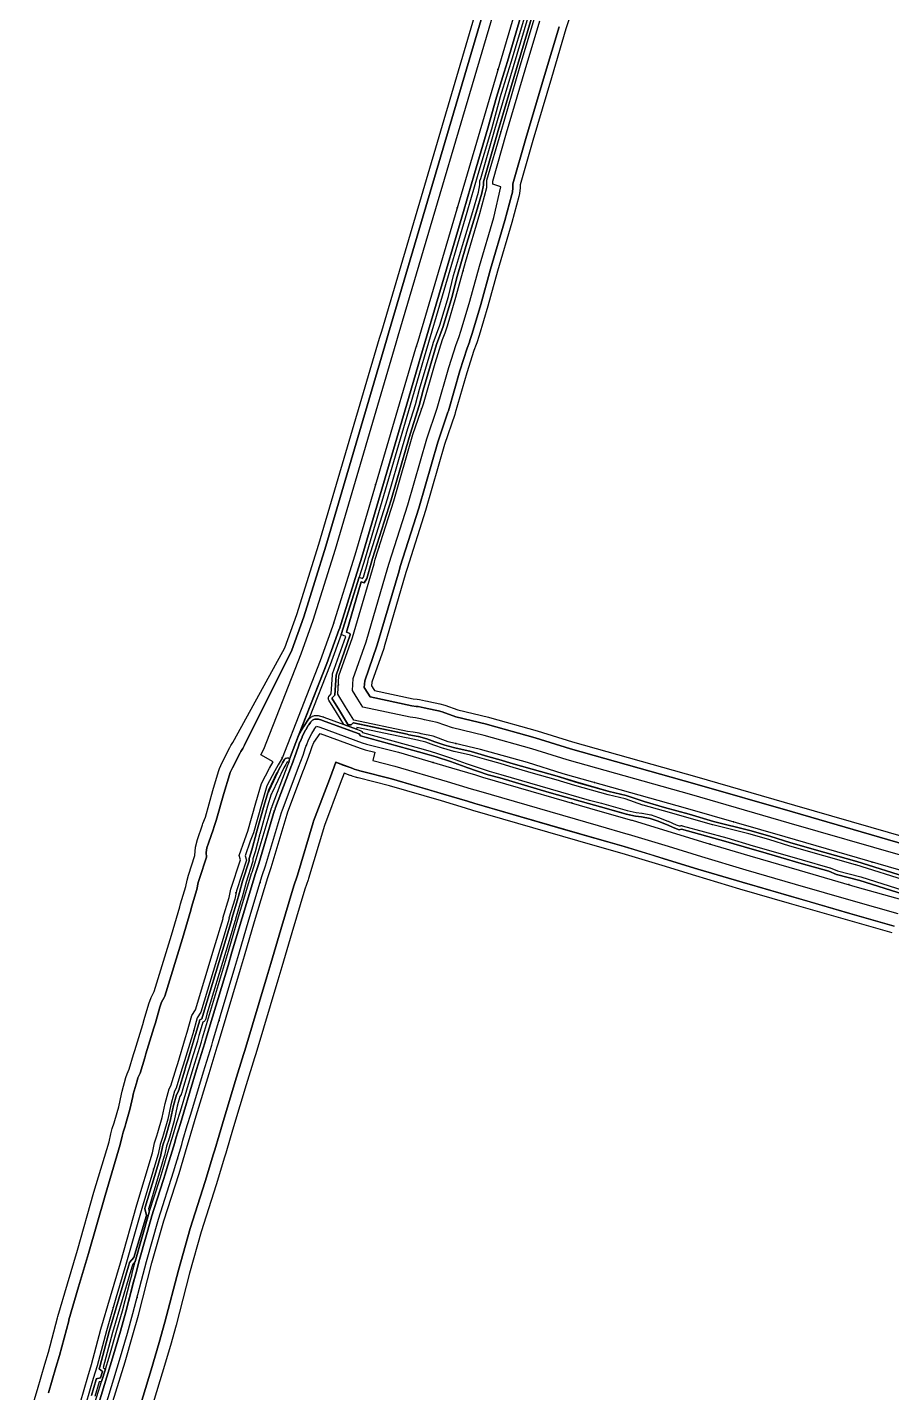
# Model space of a CAD drawing. Header units: inches. Extents: x 87989 to 118156, y 435697 to 451526.
# Drawn here: x 96229 to 96828, y 447689 to 448636 of the extents above; entities that cross this region are included whole.
import ezdxf

# ---------------------------------------------------------------- set-up
doc = ezdxf.new("R2010")
doc.units = ezdxf.units.IN
doc.header["$MEASUREMENT"] = 0
for name, color, linetype, true_color in [('As_waterkering_BWK', 7, 'Continuous', 0x7b8981), ('Beschermingszone_BWK', 7, 'Continuous', 0xcf890d), ('Grens_bebouwingsvrije_zone_BWK', 7, 'Continuous', 0x6789ae), ('Kernzone_BWK', 7, 'Continuous', 0xcb89af), ('Kunstwerken_BWK', 7, 'Continuous', 0xc78952), ('Referentiepunten_BWK', 7, 'Continuous', 0x178980)]:
    doc.layers.add(name, color=color, linetype=linetype, true_color=true_color)

msp = doc.modelspace()

# ---------------------------------------------------------------- linework, layer by layer
at = {"layer": 'As_waterkering_BWK'}
for points in [[(96570.1642, 448657.6964), (96499.4489, 448417.7537), (96498.0159, 448412.8914), (96455.8526, 448269.8274), (96440.4041, 448220.2815), (96431.8051, 448196.4689), (96405.4922, 448129.2182), (96402.8118, 448124.5638)], [(96449.5268, 448164.7158), (96444.1618, 448173.5059), (96444.9033, 448186.2343), (96454.1942, 448212.8133), (96469.17, 448263.8118), (96469.9959, 448266.9757), (96482.9192, 448307.5074), (96496.1428, 448353.4513), (96503.3885, 448374.7122), (96511.4746, 448402.7107), (96516.6502, 448419.138), (96518.4607, 448423.8864), (96519.9882, 448428.7345), (96525.9613, 448448.5248), (96532.5178, 448472.8611), (96542.4664, 448506.4887), (96547.3651, 448524.4444), (96547.3997, 448529.6023), (96557.1569, 448563.4487), (96570.0678, 448607.1587), (96580.1591, 448641.2196)], [(97191.2015, 447947.5125), (97187.9649, 447948.6383), (97141.1335, 447961.7352), (97110.971, 447970.3342), (97066.5209, 447983.0342), (97034.6385, 447992.6915), (97024.5843, 447996.1311), (97013.7364, 447999.1738), (96963.4655, 448013.5936), (96847.3131, 448046.9312), (96832.6287, 448051.826), (96754.0473, 448074.5802), (96686.5785, 448094.0271), (96600.1918, 448118.3689), (96575.5855, 448126.0418), (96543.0417, 448135.1699), (96520.589, 448140.515), (96510.2333, 448144.2981), (96501.9101, 448145.9579), (96500.3752, 448146.3645), (96496.3102, 448147.1544), (96492.4774, 448147.6158), (96455.1112, 448155.5662), (96449.5268, 448164.7158)], [(96283.2889, 447680.8289), (96292.8447, 447711.9816), (96298.3314, 447730.6488), (96302.1084, 447744.2602), (96311.4913, 447780.4611), (96319.8595, 447809.7875), (96330.2968, 447842.5219), (96335.9512, 447861.5007), (96336.7963, 447864.3312), (96339.8454, 447874.5785), (96342.1974, 447882.463), (96351.0394, 447911.8918), (96356.744, 447930.3658), (96357.5554, 447933.1012), (96372.8375, 447984.1319), (96375.5488, 447993.2882), (96382.5634, 448017.0013), (96391.7851, 448047.715), (96394.0765, 448054.6154), (96405.137, 448091.5886), (96405.6925, 448093.254), (96416.6879, 448122.2992), (96416.8704, 448122.7761), (96419.999, 448131.214), (96421.7904, 448136.5304), (96422.5563, 448138.5883), (96423.8955, 448141.7647), (96426.1868, 448146.2769), (96427.9396, 448149.2835), (96427.9863, 448149.3457), (96429.1352, 448150.8743)], [(96429.1352, 448150.8743), (96429.4221, 448151.2561), (96431.7127, 448150.6174), (96460.9694, 448139.7435), (96464.0436, 448138.8208), (96486.2138, 448133.2227), (96522.7994, 448122.4702), (96539.3676, 448117.4853), (96544.3611, 448115.9882), (96627.3297, 448092.0003), (96647.6233, 448086.2036), (96648.0198, 448086.0947), (96675.8016, 448077.6085), (96698.9819, 448070.5102), (96729.4908, 448061.4052), (96763.6726, 448051.4483), (96803.9272, 448039.8469), (96834.6766, 448031.1033)], [(96402.8118, 448124.5638), (96400.3701, 448120.3239), (96394.9421, 448109.9771), (96391.1688, 448097.0764), (96385.6172, 448077.4055), (96383.4077, 448071.5079), (96379.9653, 448061.4801), (96380.7795, 448058.5176), (96373.8902, 448037.3024), (96372.6719, 448031.5287), (96368.6786, 448018.1643), (96368.7373, 448017.9333), (96362.3252, 447996.5047), (96349.1628, 447953.0738), (96346.7722, 447949.1835), (96343.6127, 447938.137), (96342.4852, 447934.4267), (96337.0161, 447916.3846), (96336.1496, 447913.5771), (96332.2202, 447900.551), (96331.02, 447898.414), (96328.4049, 447889.0025), (96326.3055, 447879.0829), (96323.2821, 447868.6144), (96322.6643, 447866.3305), (96321.0446, 447861.4714), (96319.5893, 447854.6809), (96308.7612, 447818.6066), (96297.3422, 447778.3395), (96290.4087, 447755.071), (96283.7844, 447732.3944), (96277.2916, 447707.9747), (96274.7172, 447699.2786), (96269.6208, 447681.7762)]]:
    msp.add_lwpolyline(points, dxfattribs=at)
at = {"layer": 'Beschermingszone_BWK'}
for points in [[(96229.0052, 447667.9861), (96236.0446, 447691.6571), (96241.1349, 447709.1387), (96243.5924, 447717.4409), (96249.9596, 447741.3879), (96250.1885, 447742.2086), (96256.8395, 447764.9755), (96263.7333, 447788.1117), (96275.1638, 447828.4121), (96285.6617, 447863.3933), (96286.8218, 447868.806), (96287.8407, 447872.5394), (96289.1417, 447876.4424), (96289.5763, 447878.0396), (96292.3271, 447887.5732), (96294.1633, 447896.2492), (96294.6825, 447898.3726), (96297.2976, 447907.7842), (96298.1307, 447910.3847), (96299.5831, 447913.5482), (96302.6736, 447923.7922), (96303.547, 447926.6223), (96308.9937, 447944.5913), (96310.0411, 447948.0382), (96313.1217, 447958.8084), (96314.7452, 447963.2998), (96316.965, 447967.5283), (96328.8119, 448006.5971), (96334.6595, 448026.1392), (96335.1437, 448028.1846), (96338.7239, 448040.1666), (96339.6443, 448044.5286), (96340.6014, 448048.1123), (96344.9738, 448061.5769), (96345.497, 448067.5578), (96346.8615, 448072.844), (96350.3039, 448082.8719), (96350.6323, 448083.7869), (96352.3296, 448088.3172), (96357.5304, 448106.7424), (96361.3496, 448119.8027), (96362.0529, 448121.9478), (96363.9482, 448126.2367), (96369.3761, 448136.5835), (96370.04, 448137.7905), (96371.2608, 448139.9104), (96372.4817, 448142.0304), (96407.4673, 448205.6227), (96415.7541, 448228.5706), (96430.9706, 448277.3726), (96473.0764, 448420.2414), (96474.5094, 448425.1038), (96545.2598, 448665.1633)], [(96550.0491, 448663.7273), (96479.3054, 448423.6903), (96477.8724, 448418.8279), (96435.7556, 448275.9216), (96420.4945, 448226.9765), (96412.1477, 448203.8623), (96379.4143, 448138.038), (96378.1934, 448135.9181), (96376.9726, 448133.7981), (96376.4605, 448132.867), (96371.0325, 448122.5202), (96369.5704, 448119.2116), (96369.0279, 448117.5568), (96365.2192, 448104.533), (96359.9382, 448085.8231), (96358.1238, 448080.9803), (96357.8705, 448080.2744), (96354.4281, 448070.2466), (96353.4226, 448067.1037), (96352.9581, 448063.8368), (96353.0477, 448060.5382), (96348.2103, 448045.6414), (96347.472, 448042.8769), (96346.4835, 448038.1922), (96342.8088, 448025.8942), (96342.3246, 448023.8488), (96336.4721, 448004.2903), (96324.3343, 447964.2403), (96323.7684, 447963.3194), (96322.0619, 447960.0647), (96320.8132, 447956.6084), (96317.7146, 447945.775), (96316.6489, 447942.268), (96311.1971, 447924.2822), (96310.3253, 447921.4573), (96307.139, 447910.8955), (96305.6483, 447907.6486), (96305.0055, 447905.6424), (96302.3904, 447896.2309), (96301.9899, 447894.5928), (96300.0936, 447885.6326), (96297.2805, 447875.8852), (96296.804, 447874.1311), (96295.4302, 447870.0095), (96294.6441, 447867.1295), (96293.4166, 447861.4019), (96282.8432, 447826.1709), (96271.4153, 447785.8781), (96264.5125, 447762.7116), (96257.8676, 447739.9653), (96257.691, 447739.3323), (96251.2951, 447715.2772), (96248.8108, 447706.8849), (96243.7192, 447689.3986)], [(96612.1071, 448665.0918), (96602.1255, 448634.3952), (96592.123, 448600.6342), (96579.2359, 448557.0055), (96570.3779, 448526.2777), (96570.3646, 448524.2901), (96570.0157, 448520.4505), (96569.5542, 448518.3908), (96564.5885, 448500.1994), (96554.6527, 448466.6061), (96548.0749, 448442.2103), (96541.9662, 448421.9559), (96540.3977, 448416.9749), (96539.9515, 448415.692), (96538.383, 448411.5784), (96533.4947, 448396.0631), (96525.4854, 448368.3305), (96525.159, 448367.2929), (96518.0922, 448346.5568), (96504.9271, 448300.8332), (96492.0953, 448260.5732), (96491.3313, 448257.6671), (96476.2624, 448206.3329), (96475.906, 448205.2238), (96467.6772, 448181.6833), (96467.5412, 448179.3488), (96469.1589, 448176.6983), (96469.5841, 448176.0017), (96496.2529, 448170.3274), (96499.0593, 448169.9895), (96500.6973, 448169.7321), (96504.7623, 448168.9422), (96506.2642, 448168.5978), (96507.1087, 448168.3741), (96514.7315, 448166.8539), (96518.1254, 448165.9017), (96527.2208, 448162.579), (96548.3682, 448157.5447), (96549.2532, 448157.3153), (96582.1147, 448148.0931), (96606.7355, 448140.4206), (96692.8825, 448116.1462), (96760.4309, 448096.6766), (96839.0259, 448073.9185)], [(96839.6973, 448043.6719), (96802.8652, 448055.1562), (96802.793, 448055.1777), (96780.6875, 448061.3438), (96757.1816, 448068.1758), (96742.6719, 448072.7461), (96742.5957, 448072.7676), (96728.8359, 448076.6309), (96728.7676, 448076.6504), (96703.8105, 448082.8984), (96703.7207, 448082.9219), (96686.8223, 448087.8242), (96669.8047, 448092.5449), (96655.5313, 448096.6055), (96655.3965, 448096.6484), (96643.1523, 448100.8945), (96631.4082, 448103.6523), (96631.2988, 448103.6797), (96608.2227, 448110.2148), (96595.2676, 448114.1641), (96578.0039, 448119.0566), (96563.1992, 448123.3789), (96556.4785, 448125.418), (96547.3887, 448127.9238), (96535.9453, 448131.2266), (96524.6719, 448133.7402), (96524.5195, 448133.7793), (96517.4688, 448135.8262), (96517.3848, 448135.8516), (96510.6094, 448138.0781), (96510.5117, 448138.1133), (96505.1055, 448140.1445), (96499.334, 448141.6758), (96492.7871, 448142.9492), (96491.541, 448143.2148), (96457.3477, 448150.4902), (96457.3262, 448150.1582), (96457.2578, 448149.832), (96457.1445, 448149.5176), (96456.9902, 448149.2246), (96448.2031, 448152.4902), (96443.125, 448160.8086), (96437.8906, 448169.3848), (96437.7051, 448169.752), (96437.584, 448170.1465), (96437.5273, 448170.5547), (96437.541, 448170.9668), (96437.6211, 448171.3711), (96437.7656, 448171.7578), (96437.9727, 448172.1133), (96438.2344, 448172.4316), (96439.5527, 448173.7852), (96440.3594, 448186.8145), (96440.3926, 448187.0938), (96440.4961, 448187.4863), (96449.6055, 448213.4961), (96446.3809, 448214.752), (96458.9648, 448254.6133), (96461.2715, 448253.7148), (96461.7773, 448254.6055), (96464.8359, 448265.0215), (96465.6426, 448268.1113), (96465.6602, 448268.1758), (96465.6895, 448268.2793), (96465.709, 448268.3418), (96478.6113, 448308.8066), (96489.0059, 448344.9219), (96491.7031, 448354.377), (96491.7227, 448354.4434), (96497.9395, 448374.1406), (96500.7031, 448384.8223), (96500.7266, 448384.9063), (96510.1035, 448416.5), (96510.1543, 448416.6484), (96514.707, 448429.0781), (96520.7793, 448449.0742), (96524.2813, 448463.4551), (96524.3125, 448463.5684), (96530.4277, 448484.3867), (96537.5293, 448507.9141), (96541.4492, 448521.207), (96542.5371, 448526.4434), (96542.4766, 448528.3359), (96542.4961, 448528.7246), (96542.5742, 448529.1074), (96543.0762, 448530.8496), (96552.8379, 448564.709), (96565.752, 448608.4355), (96575.8516, 448642.5234)], [(96578.25, 448641.8125), (96568.1504, 448607.7266), (96555.2363, 448564.0098), (96545.4785, 448530.1563), (96544.9766, 448528.4141), (96545.0469, 448526.2266), (96543.877, 448520.5996), (96539.9258, 448507.1992), (96532.8242, 448483.6738), (96526.7109, 448462.8633), (96523.1914, 448448.4141), (96517.0781, 448428.2852), (96512.502, 448415.7891), (96503.123, 448384.1953), (96500.3438, 448373.4512), (96494.1074, 448353.6914), (96491.4082, 448344.2324), (96481.0059, 448308.0879), (96468.0898, 448267.584), (96468.0605, 448267.4805), (96467.2422, 448264.3457), (96464.0938, 448253.623), (96462.4297, 448250.6934), (96460.3145, 448251.3984), (96450.0176, 448216.334), (96452.4883, 448215.6211), (96452.6699, 448214.7168), (96452.6016, 448214.4902), (96442.8555, 448186.6602), (96441.9902, 448172.7051), (96440.0254, 448170.6875), (96445.2598, 448162.1113), (96450.8438, 448152.9609), (96451.3223, 448152.3047), (96453.3535, 448152.2656), (96454.6953, 448153.6094), (96492.0605, 448145.6602), (96493.2852, 448145.3984), (96499.8633, 448144.1211), (96500, 448144.0859), (96505.8672, 448142.5293), (96511.3906, 448140.4531), (96518.1641, 448138.2266), (96525.2168, 448136.1816), (96536.5645, 448133.6484), (96548.0684, 448130.3301), (96557.1738, 448127.8203), (96563.9121, 448125.7734), (96578.6934, 448121.4609), (96595.9727, 448116.5625), (96608.9277, 448112.6133), (96631.9805, 448106.0859), (96643.8496, 448103.2988), (96656.2168, 448099.0098), (96670.4805, 448094.9512), (96687.5059, 448090.2285), (96704.418, 448085.3223), (96729.4434, 448079.0566), (96743.3477, 448075.1523), (96757.9043, 448070.5684), (96781.373, 448063.748), (96803.5371, 448057.5645), (96840.4121, 448046.0664)], [(96837.6352, 448069.1158), (96759.0432, 448091.873), (96691.512, 448111.3377), (96605.3129, 448135.6268), (96580.6953, 448143.2993), (96547.9029, 448152.5011), (96547.2103, 448152.6806), (96525.7791, 448157.7825), (96516.4097, 448161.2052), (96513.7537, 448161.9505), (96505.9786, 448163.501), (96504.984, 448163.7645), (96503.8086, 448164.034), (96499.7436, 448164.8239), (96498.4617, 448165.0253), (96495.4321, 448165.3901), (96466.4378, 448171.5592), (96464.8911, 448174.0934), (96462.4587, 448178.0786), (96462.7264, 448182.6726), (96471.186, 448206.8737), (96471.465, 448207.7417), (96486.5136, 448259.0029), (96487.2911, 448261.965), (96500.1428, 448302.2841), (96513.3206, 448348.0556), (96520.4263, 448368.9058), (96520.6817, 448369.7179), (96528.7077, 448397.5082), (96533.6585, 448413.2218), (96535.2796, 448417.4733), (96535.6288, 448418.4774), (96537.1883, 448423.4295), (96543.2676, 448443.583), (96549.8408, 448467.9659), (96559.7793, 448501.5666), (96564.7304, 448519.7068), (96565.0917, 448521.3188), (96565.3647, 448524.3237), (96565.3827, 448527.0004), (96574.4361, 448558.4062), (96587.3284, 448602.0526), (96597.3502, 448635.8788)], [(96305.2739, 447674.0718), (96314.8724, 447705.3663), (96320.4459, 447724.331), (96324.3218, 447738.3), (96333.6853, 447774.4194), (96341.8798, 447803.1369), (96352.2746, 447835.7448), (96357.9917, 447854.9269), (96358.838, 447857.7613), (96361.888, 447868.0115), (96364.2311, 447875.8665), (96373.0411, 447905.1897), (96378.7572, 447923.7025), (96379.5972, 447926.5318), (96394.8809, 447977.5676), (96397.6032, 447986.761), (96404.6053, 448010.4323), (96413.7179, 448040.7823), (96415.9045, 448047.3668), (96416.1117, 448048.0236), (96427.0692, 448084.6525), (96427.3655, 448085.5409), (96438.2892, 448114.3946), (96441.5643, 448123.218), (96441.7948, 448123.8695), (96442.6126, 448126.2964), (96446.6874, 448124.782), (96447.1232, 448124.62), (96451.9327, 448122.8325), (96454.4105, 448121.9116), (96455.5074, 448121.5455), (96456.4055, 448121.2759), (96458.5816, 448120.6228), (96459.392, 448120.399), (96481.208, 448114.8903), (96508.0871, 448106.9906), (96517.3828, 448104.2586), (96533.9023, 448099.2883), (96538.9943, 448097.7622), (96545.5394, 448095.8698), (96603.496, 448079.1131), (96622.0819, 448073.7395), (96640.1107, 448068.5906), (96642.5741, 448067.8871), (96661.7045, 448062.0466), (96670.2448, 448059.4393), (96693.4836, 448052.3233), (96724.1172, 448043.1811), (96734.5363, 448040.146), (96758.3849, 448033.199), (96767.3264, 448030.622), (96798.698, 448021.5807), (96829.4723, 448012.83)], [(96828.1028, 448008.0213), (96797.3219, 448016.7738), (96756.9934, 448028.3965), (96722.7031, 448038.3853), (96692.0367, 448047.5373), (96668.7828, 448054.6578), (96641.1589, 448063.0913), (96620.701, 448068.934), (96537.5823, 448092.9658), (96532.4643, 448094.4996), (96515.9533, 448099.4673), (96479.8895, 448110.0663), (96458.1679, 448115.5512), (96458.061, 448115.5794), (96457.2506, 448115.8032), (96457.1442, 448115.8339), (96454.07, 448116.7566), (96453.9244, 448116.8027), (96452.8275, 448117.1688), (96452.6845, 448117.219), (96448.4546, 448118.791), (96445.7709, 448111.5623), (96434.8008, 448082.5491), (96423.7761, 448045.7308), (96423.4968, 448044.8456), (96421.3467, 448038.3709), (96412.272, 448008.1474), (96405.2743, 447984.4907), (96402.5481, 447975.2844), (96387.2639, 447924.2467), (96386.414, 447921.3848), (96380.6939, 447902.8585), (96371.8951, 447873.5721), (96369.555, 447865.7273), (96366.5047, 447855.4761), (96365.658, 447852.6404), (96359.919, 447833.3876), (96349.5391, 447800.8237), (96341.405, 447772.3179), (96332.0482, 447736.2268), (96328.138, 447722.1335), (96322.5342, 447703.0653), (96312.9209, 447671.7214)]]:
    msp.add_lwpolyline(points, dxfattribs=at)
for points in [[(96573.3359, 448642.5488, 0), (96563.9883, 448611.0586, 0), (96561.7266, 448603.8047, 0), (96556.4395, 448586.5586, 0), (96556.4199, 448586.4902, 0), (96550.4863, 448564.9355, 0), (96541.1914, 448533.5859, 0), (96533.5664, 448507.1875, 0), (96531.2363, 448499.293, 0), (96503.9609, 448406.9023, 0), (96502.4004, 448401.5391, 0), (96495.4727, 448377.7344, 0), (96463.0293, 448267.6504, 0), (96458.9648, 448254.6133, 0), (96446.3809, 448214.752, 0), (96438.8535, 448193.9063, 0), (96438.7949, 448193.752, 0), (96424.3105, 448156.7324, 0), (96420.3585, 448150.9265, 0), (96416.9525, 448144.7843, 0), (96436.4609, 448194.6465, 0), (96436.5078, 448194.7715, 0), (96445.1074, 448218.584, 0), (96445.1777, 448218.793, 0), (96460.6367, 448268.377, 0), (96493.0742, 448378.4375, 0), (96500, 448402.2363, 0), (96501.5625, 448407.6055, 0), (96528.8398, 448500, 0), (96531.168, 448507.8887, 0), (96538.793, 448534.2891, 0), (96548.082, 448565.623, 0), (96554.0293, 448587.2227, 0), (96559.3379, 448604.543, 0), (96561.5977, 448611.7871, 0), (96570.9414, 448643.2656, 0)], [(96276.1191, 447683.0332, 0), (96280.4902, 447697.2813, 0), (96283.0605, 447705.6621, 0), (96285.6621, 447714.1387, 0), (96291.1191, 447732.709, 0), (96294.8652, 447746.2031, 0), (96300.2012, 447766.793, 0), (96300.2207, 447766.8672, 0), (96301.3477, 447770.7266, 0), (96301.6523, 447772.3691, 0), (96301.6895, 447772.5391, 0), (96303.7246, 447780.3887, 0), (96313.5176, 447814.5879, 0), (96320.7148, 447837.1563, 0), (96321.4414, 447839.3672, 0), (96321.4668, 447839.4453, 0), (96321.7109, 447840.2793, 0), (96323.1191, 447844.6973, 0), (96323.1406, 447844.7656, 0), (96328.7637, 447863.6445, 0), (96329.6094, 447866.4727, 0), (96332.6582, 447876.7207, 0), (96335.0117, 447884.6133, 0), (96343.8652, 447914.0781, 0), (96349.5664, 447932.5391, 0), (96350.3672, 447935.2441, 0), (96365.6504, 447986.2715, 0), (96368.3574, 447995.416, 0), (96375.375, 448019.1426, 0), (96384.6074, 448049.8887, 0), (96384.6621, 448050.0605, 0), (96386.9121, 448056.8359, 0), (96386.9355, 448056.9082, 0), (96397.957, 448093.7559, 0), (96398.0156, 448093.9434, 0), (96398.5859, 448095.6504, 0), (96398.6699, 448095.8867, 0), (96409.6777, 448124.9668, 0), (96409.8516, 448125.4199, 0), (96410.0879, 448126.0547, 0), (96410.5801, 448128.5, 0), (96415.0703, 448139.9746, 0), (96416.9525, 448144.7843, 0), (96420.3585, 448150.9265, 0), (96424.3105, 448156.7324, 0), (96424.4434, 448156.8574, 0), (96425.1133, 448157.3887, 0), (96425.4707, 448157.623, 0), (96426.2207, 448158.0313, 0), (96426.6133, 448158.2031, 0), (96427.4219, 448158.4785, 0), (96427.8379, 448158.5801, 0), (96428.6816, 448158.7129, 0), (96429.1074, 448158.7441, 0), (96429.9629, 448158.7305, 0), (96430.3887, 448158.6875, 0), (96431.2285, 448158.5293, 0), (96431.4355, 448158.4805, 0), (96433.7266, 448157.8418, 0), (96433.8281, 448157.8105, 0), (96434.2266, 448157.6816, 0), (96434.3262, 448157.6484, 0), (96448.2031, 448152.4902, 0), (96456.9902, 448149.2246, 0), (96459.6641, 448148.2305, 0), (96460.0469, 448148.0488, 0), (96460.3926, 448147.8066, 0), (96460.6953, 448147.5098, 0), (96461.2285, 448146.8828, 0), (96500.668, 448135.9414, 0), (96508.1523, 448133.8652, 0), (96513.0391, 448132.4336, 0), (96513.1348, 448132.4023, 0), (96522.8984, 448129.1035, 0), (96533.1074, 448125.4727, 0), (96534.3906, 448124.9844, 0), (96534.4727, 448124.9551, 0), (96548.8711, 448120.0488, 0), (96556.9219, 448117.8477, 0), (96591.25, 448107.8398, 0), (96618.2988, 448100.0488, 0), (96618.3633, 448100.0312, 0), (96626.7617, 448097.8535, 0), (96644.5684, 448092.7793, 0), (96650.7246, 448091.4609, 0), (96654.7012, 448090.959, 0), (96654.8223, 448090.9395, 0), (96660.8438, 448089.875, 0), (96661.2129, 448089.7793, 0), (96666.1699, 448088.0957, 0), (96666.2656, 448088.0605, 0), (96672.7227, 448085.5645, 0), (96672.8555, 448085.5098, 0), (96678.582, 448082.9121, 0), (96680.6641, 448082.1445, 0), (96681.5293, 448082.3359, 0), (96681.9297, 448082.3926, 0), (96682.334, 448082.3828, 0), (96682.7305, 448082.3086, 0), (96713.5098, 448073.9023, 0), (96731.9102, 448068.4063, 0), (96737.6641, 448066.8359, 0), (96765.7598, 448058.6523, 0), (96784.916, 448053.1309, 0), (96785.1602, 448053.0469, 0), (96790.2969, 448050.9707, 0), (96806.3125, 448046.875, 0), (96836.2148, 448037.3281, 0)], [(96835.6563, 448034.8926, 0), (96805.6934, 448044.4512, 0), (96789.5156, 448048.5898, 0), (96784.2227, 448050.7285, 0), (96765.0645, 448056.25, 0), (96736.9844, 448064.4297, 0), (96731.2246, 448066.002, 0), (96712.8223, 448071.498, 0), (96682.0723, 448079.8965, 0), (96680.4883, 448079.5449, 0), (96677.6328, 448080.5977, 0), (96671.8223, 448083.2324, 0), (96665.3652, 448085.7285, 0), (96660.4082, 448087.4121, 0), (96654.3867, 448088.4785, 0), (96650.3047, 448088.9941, 0), (96643.9648, 448090.3535, 0), (96626.1055, 448095.4414, 0), (96617.6719, 448097.6289, 0), (96590.5547, 448105.4395, 0), (96556.2422, 448115.4414, 0), (96548.1387, 448117.6582, 0), (96533.584, 448122.6172, 0), (96532.2461, 448123.127, 0), (96522.0781, 448126.7402, 0), (96512.3359, 448130.0332, 0), (96507.4668, 448131.4629, 0), (96500, 448133.5332, 0), (96459.8223, 448144.6797, 0), (96458.793, 448145.8867, 0), (96433.4551, 448155.3047, 0), (96433.0547, 448155.4336, 0), (96430.7656, 448156.0723, 0), (96429.9258, 448156.2305, 0), (96429.0703, 448156.2441, 0), (96428.2266, 448156.1113, 0), (96427.416, 448155.8359, 0), (96426.666, 448155.4277, 0), (96425.9961, 448154.8965, 0), (96425.4258, 448154.2598, 0), (96425.1387, 448153.8789, 0), (96423.9746, 448152.3281, 0), (96423.6191, 448151.8008, 0), (96421.8672, 448148.7949, 0), (96421.7285, 448148.541, 0), (96419.4375, 448144.0293, 0), (96419.2891, 448143.707, 0), (96417.9492, 448140.5312, 0), (96417.8711, 448140.332, 0), (96417.4004, 448139.0703, 0), (96417.1035, 448138.2734, 0), (96417.0527, 448138.127, 0), (96415.2852, 448132.8809, 0), (96412.1914, 448124.5391, 0), (96412.0156, 448124.0781, 0), (96401.0156, 448095.0234, 0), (96400.9492, 448094.8359, 0), (96400.3945, 448093.1699, 0), (96400.3477, 448093.0215, 0), (96389.3086, 448056.1191, 0), (96387.0391, 448049.291, 0), (96386.9961, 448049.1523, 0), (96377.7715, 448018.4297, 0), (96370.7539, 447994.707, 0), (96368.0449, 447985.5586, 0), (96352.7637, 447934.5293, 0), (96351.959, 447931.8145, 0), (96346.2559, 447913.3496, 0), (96337.4082, 447883.8965, 0), (96335.0527, 447876.0059, 0), (96332.0039, 447865.7598, 0), (96331.1602, 447862.9297, 0), (96325.5332, 447844.041, 0), (96325.5039, 447843.9492, 0), (96324.1016, 447839.5488, 0), (96323.8418, 447838.6641, 0), (96323.0938, 447836.3867, 0), (96315.0957, 447811.3066, 0), (96315.0508, 447811.1602, 0), (96306.6836, 447781.834, 0), (96306.6504, 447781.7148, 0), (96304.1113, 447771.9121, 0), (96303.7832, 447770.1465, 0), (96302.6211, 447766.166, 0), (96297.291, 447745.5977, 0), (96297.2676, 447745.5156, 0), (96293.5234, 447732.0215, 0), (96288.0566, 447713.4199, 0), (96278.5098, 447682.2969, 0)], [(96273.3711, 447687.5039, 0), (96276.6367, 447698.7148, 0), (96276.752, 447699.1055, 0), (96279.7285, 447699.6563, 0), (96281.0879, 447704.1406, 0), (96278.7891, 447705.9902, 0), (96279.2168, 447707.4336, 0), (96285.7109, 447731.8574, 0), (96292.3262, 447754.5059, 0), (96297.6738, 447772.4492, 0), (96299.2617, 447777.7813, 0), (96299.8223, 447779.7559, 0), (96302.8574, 447783.1777, 0), (96311.457, 447812.2168, 0), (96310.4316, 447817.1641, 0), (96310.6816, 447818.0469, 0), (96318.6387, 447844.5586, 0), (96321.5039, 447854.1055, 0), (96321.5273, 447854.1836, 0), (96321.5449, 447854.2617, 0), (96322.9766, 447860.9434, 0), (96324.5625, 447865.6973, 0), (96324.7695, 447866.3223, 0), (96328.2266, 447878.5273, 0), (96328.2617, 447878.668, 0), (96330.3477, 447888.5273, 0), (96332.3711, 447895.8086, 0), (96333.3496, 447897.4121, 0), (96334.0898, 447899.8457, 0), (96334.1348, 447899.9727, 0), (96338.0703, 447913.0215, 0), (96338.9277, 447915.7988, 0), (96340.3691, 447920.5488, 0), (96344.3984, 447933.8457, 0), (96344.4531, 447934.0234, 0), (96345.5313, 447937.5723, 0), (96347.7578, 447945.3555, 0), (96348.4609, 447947.8145, 0), (96349.9297, 447948.5938, 0), (96351.0527, 447952.4297, 0), (96351.0762, 447952.4941, 0), (96364.2402, 447995.9277, 0), (96370.6543, 448017.3594, 0), (96370.7129, 448017.582, 0), (96370.7383, 448017.8086, 0), (96370.7285, 448018.0371, 0), (96370.7539, 448018.1211, 0), (96374.5879, 448030.957, 0), (96374.6289, 448031.1152, 0), (96375.3535, 448033.5527, 0), (96376.084, 448036.002, 0), (96378.1055, 448043.8066, 0), (96382.6816, 448057.9004, 0), (96382.752, 448058.1816, 0), (96382.7793, 448058.4727, 0), (96382.7637, 448058.7617, 0), (96382.707, 448059.0469, 0), (96382.5762, 448059.5254, 0), (96384.6094, 448065.6855, 0), (96387.4551, 448076.6094, 0), (96387.4902, 448076.7031, 0), (96387.543, 448076.8613, 0), (96393.0918, 448096.5234, 0), (96395.5957, 448105.0898, 0), (96395.8242, 448105.5137, 0), (96396.377, 448106.3359, 0), (96404.248, 448123.0508, 0), (96404.5449, 448123.5664, 0), (96405.8848, 448125.8926, 0), (96407.2246, 448128.2207, 0), (96407.3555, 448128.4902, 0), (96407.5527, 448128.9961, 0), (96409.748, 448129.2539, 0), (96410.5801, 448128.5, 0), (96410.0879, 448126.0547, 0), (96409.7402, 448126.1465, 0), (96409.4121, 448126.291, 0), (96409.1133, 448126.4883, 0), (96408.0508, 448124.6445, 0), (96406.7109, 448122.3184, 0), (96406.4668, 448121.8926, 0), (96398.6387, 448105.2715, 0), (96398.4531, 448104.9414, 0), (96397.9688, 448104.2207, 0), (96397.9219, 448104.1348, 0), (96395.4941, 448095.834, 0), (96390.0098, 448076.4258, 0), (96389.9453, 448076.1836, 0), (96389.916, 448076.084, 0), (96389.8359, 448075.8652, 0), (96387.0273, 448065.0566, 0), (96386.9824, 448064.9023, 0), (96385.1797, 448059.4355, 0), (96385.2168, 448059.248, 0), (96385.2617, 448058.8867, 0), (96385.2754, 448058.5957, 0), (96385.2676, 448058.2324, 0), (96385.2402, 448057.9434, 0), (96385.1797, 448057.5859, 0), (96385.1094, 448057.3027, 0), (96385.0586, 448057.127, 0), (96380.5059, 448043.1074, 0), (96378.5039, 448035.375, 0), (96378.4805, 448035.2891, 0), (96377.75, 448032.8379, 0), (96377.0391, 448030.4531, 0), (96377.0117, 448030.3457, 0), (96376.9844, 448030.2402, 0), (96373.2285, 448017.6719, 0), (96373.2227, 448017.5352, 0), (96373.1992, 448017.3066, 0), (96373.127, 448016.9258, 0), (96373.0566, 448016.6738, 0), (96366.6348, 447995.207, 0), (96353.4688, 447951.7695, 0), (96353.4316, 447951.6582, 0), (96352.3281, 447947.8906, 0), (96352.1855, 447947.5176, 0), (96351.9863, 447947.1719, 0), (96351.7344, 447946.8633, 0), (96351.4355, 447946.5977, 0), (96351.0996, 447946.3848, 0), (96350.5723, 447946.1035, 0), (96350.1602, 447944.668, 0), (96347.9277, 447936.8633, 0), (96346.8457, 447933.2969, 0), (96346.791, 447933.1191, 0), (96342.7598, 447919.8242, 0), (96341.3184, 447915.0684, 0), (96340.4609, 447912.2891, 0), (96336.5293, 447899.252, 0), (96336.4922, 447899.1387, 0), (96336.4648, 447899.0645, 0), (96335.7422, 447896.6855, 0), (96335.6309, 447896.3887, 0), (96335.4844, 447896.1094, 0), (96334.6875, 447894.8047, 0), (96332.7773, 447887.9336, 0), (96330.707, 447878.1504, 0), (96330.6875, 447878.0625, 0), (96330.6523, 447877.9219, 0), (96330.6328, 447877.8477, 0), (96327.1758, 447865.6426, 0), (96327.1426, 447865.5332, 0), (96326.9336, 447864.9082, 0), (96325.3926, 447860.2852, 0), (96323.9902, 447853.7383, 0), (96323.9727, 447853.6582, 0), (96323.9219, 447853.4648, 0), (96323.8984, 447853.3867, 0), (96321.0332, 447843.8398, 0), (96313.082, 447817.3457, 0), (96313.0039, 447817.0723, 0), (96313.5176, 447814.5879, 0), (96303.7246, 447780.3887, 0), (96302.0723, 447778.5254, 0), (96301.6641, 447777.084, 0), (96300.0703, 447771.7363, 0), (96294.7246, 447753.7969, 0), (96288.1191, 447731.1855, 0), (96281.6602, 447706.8887, 0), (96282.6738, 447706.0703, 0), (96283.002, 447705.7461, 0), (96283.0605, 447705.6621, 0), (96280.4902, 447697.2813, 0), (96280.1836, 447697.1973, 0), (96278.7188, 447696.9277, 0), (96275.7715, 447686.8047, 0)]]:
    msp.add_polyline3d(points, dxfattribs=at)
at = {"layer": 'Grens_bebouwingsvrije_zone_BWK'}
for points in [[(96265.7835, 447682.9054), (96270.8792, 447700.4054), (96273.4402, 447709.0566), (96279.9312, 447733.4693), (96286.5722, 447756.2029), (96293.5012, 447779.4563), (96304.9212, 447819.7273), (96315.7118, 447855.6766), (96317.1798, 447862.5262), (96318.8332, 447867.4862), (96319.4297, 447869.6916), (96322.4223, 447880.0533), (96324.5174, 447889.9529), (96327.2955, 447899.951), (96328.5175, 447902.1267), (96332.3237, 447914.7446), (96333.191, 447917.5546), (96338.6576, 447935.5883), (96339.7759, 447939.2686), (96343.0772, 447950.8106), (96345.4845, 447954.7281), (96358.4951, 447997.6581), (96364.588, 448018.0198), (96364.5295, 448018.25), (96368.7922, 448032.5158), (96370.0202, 448038.3359), (96376.6049, 448058.6132), (96375.7811, 448061.6108), (96379.6425, 448072.8592), (96381.8129, 448078.6526), (96387.3243, 448098.1811), (96391.2149, 448111.4825), (96396.8645, 448122.2518), (96399.3455, 448126.56), (96390.6797, 448131.5504), (96392.8367, 448135.296), (96418.7001, 448201.3979), (96427.131, 448224.7448), (96442.4546, 448273.8902), (96484.5869, 448416.8491), (96486.0199, 448421.7114), (96556.7539, 448661.7171)], [(96835.6017, 448061.3759), (96756.8228, 448084.1873), (96689.3194, 448103.6442), (96603.0369, 448127.9566), (96578.4249, 448135.6313), (96545.551, 448144.852), (96523.4724, 448150.108), (96512.9428, 448153.9547), (96504.1703, 448155.7041), (96502.6116, 448156.117), (96497.8636, 448157.0396), (96494.1189, 448157.4904), (96461.4038, 448164.4512), (96458.0625, 448169.9256), (96454.3268, 448176.0463), (96454.805, 448184.2556), (96463.7177, 448209.7527), (96478.8076, 448261.1396), (96479.6044, 448264.192), (96492.4898, 448304.605), (96505.686, 448350.4537), (96512.9302, 448371.7103), (96521.0486, 448399.8204), (96526.0992, 448415.8512), (96527.9098, 448420.5996), (96529.5442, 448425.7872), (96535.5781, 448445.7788), (96542.1417, 448470.1415), (96552.0858, 448503.7539), (96556.9869, 448524.9951), (96551.3814, 448526.8651), (96551.3959, 448529.0241), (96560.9968, 448562.3282), (96573.9035, 448606.024), (96583.9793, 448640.0327)], [(96287.1124, 447679.6537), (96296.6758, 447710.8311), (96302.1776, 447729.55), (96305.9719, 447743.2236), (96315.3511, 447779.4104), (96323.6891, 447808.6309), (96334.1194, 447841.3432), (96339.7843, 447860.3574), (96340.6297, 447863.1886), (96343.6789, 447873.4364), (96346.0293, 447881.3158), (96354.8658, 447910.7262), (96360.5725, 447929.2069), (96361.3887, 447931.9587), (96376.6712, 447982.9903), (96379.3844, 447992.1531), (96386.3968, 448015.8589), (96395.5995, 448046.5093), (96397.8916, 448053.4116), (96408.9513, 448090.3823), (96409.4617, 448091.9126), (96420.4264, 448120.8766), (96420.6137, 448121.3663), (96423.7704, 448129.8798), (96425.561, 448135.1939), (96426.2753, 448137.1131), (96427.5262, 448140.0801), (96431.7646, 448146.3308), (96459.6963, 448135.9493), (96462.9785, 448134.9642), (96469.8485, 448133.2295), (96468.3416, 448127.4216), (96483.5788, 448123.5742), (96519.949, 448112.885), (96536.4911, 448107.908), (96541.5364, 448106.3953), (96624.5677, 448082.3893), (96644.9257, 448076.5742), (96645.2342, 448076.4894), (96672.8769, 448068.0458), (96696.088, 448060.938), (96726.6625, 448051.8135), (96760.8896, 448041.8433), (96801.175, 448030.2331), (96831.9375, 448021.4858)]]:
    msp.add_lwpolyline(points, dxfattribs=at)
at = {"layer": 'Kernzone_BWK'}
for points in [[(96243.7188, 447689.3984), (96248.8105, 447706.8867), (96251.2949, 447715.2773), (96257.6914, 447739.332), (96257.8672, 447739.9648), (96264.5117, 447762.7109), (96271.416, 447785.8789), (96282.8438, 447826.1719), (96293.416, 447861.4023), (96294.6445, 447867.1289), (96295.4297, 447870.0078), (96296.8047, 447874.1328), (96297.2813, 447875.8867), (96300.0938, 447885.6328), (96301.9902, 447894.5938), (96302.3906, 447896.2305), (96305.0059, 447905.6406), (96305.6484, 447907.6484), (96307.1387, 447910.8945), (96310.3262, 447921.457), (96311.1973, 447924.2813), (96316.6484, 447942.2695), (96317.7148, 447945.7734), (96320.8125, 447956.6094), (96322.0625, 447960.0664), (96323.7676, 447963.3203), (96324.334, 447964.2422), (96336.4727, 448004.2891), (96342.3242, 448023.8477), (96342.8086, 448025.8945), (96346.4844, 448038.1914), (96347.4727, 448042.875), (96348.2109, 448045.6406), (96353.0469, 448060.5391), (96352.959, 448063.8359), (96353.4219, 448067.1055), (96354.4277, 448070.2461), (96357.8711, 448080.2734), (96358.123, 448080.9805), (96359.9375, 448085.8242), (96365.2188, 448104.5313), (96369.0273, 448117.5586), (96369.5703, 448119.2109), (96371.0332, 448122.5195), (96376.4609, 448132.8672), (96376.9727, 448133.7969), (96378.1934, 448135.918), (96379.4141, 448138.0391), (96412.1484, 448203.8633), (96420.4941, 448226.9766), (96435.7559, 448275.9219), (96477.873, 448418.8281), (96479.3047, 448423.6914), (96550.0488, 448663.7266)], [(96570.9414, 448643.2656), (96561.5977, 448611.7852), (96559.3379, 448604.543), (96554.0293, 448587.2227), (96548.082, 448565.6211), (96538.793, 448534.2891), (96531.168, 448507.8867), (96528.8398, 448500), (96501.5625, 448407.6055), (96500, 448402.2383), (96493.0742, 448378.4375), (96460.6367, 448268.375), (96445.1777, 448218.793), (96445.1074, 448218.582), (96436.5078, 448194.7695), (96436.4609, 448194.6484), (96415.0703, 448139.9727), (96410.5801, 448128.5), (96409.748, 448129.2539), (96407.5527, 448128.9961), (96407.3555, 448128.4883), (96407.2246, 448128.2188), (96405.8848, 448125.8945), (96404.5449, 448123.5664), (96404.248, 448123.0508), (96396.377, 448106.3359), (96395.8242, 448105.5156), (96395.5957, 448105.0898), (96393.0918, 448096.5234), (96387.543, 448076.8633), (96387.4902, 448076.7031), (96387.4551, 448076.6094), (96384.6094, 448065.6875), (96382.5762, 448059.5273), (96382.707, 448059.0469), (96382.7637, 448058.7617), (96382.7793, 448058.4727), (96382.752, 448058.1836), (96382.6816, 448057.8984), (96378.1055, 448043.8086), (96376.084, 448036.0039), (96375.3535, 448033.5508), (96374.6289, 448031.1172), (96374.5879, 448030.957), (96370.7539, 448018.1211), (96370.7285, 448018.0391), (96370.7383, 448017.8086), (96370.7129, 448017.582), (96370.6543, 448017.3594), (96364.2402, 447995.9297), (96351.0762, 447952.4922), (96351.0527, 447952.4297), (96349.9297, 447948.5938), (96348.4609, 447947.8164), (96347.7578, 447945.3555), (96345.5313, 447937.5703), (96344.4531, 447934.0234), (96344.3984, 447933.8477), (96340.3691, 447920.5508), (96338.9277, 447915.8008), (96338.0703, 447913.0195), (96334.1348, 447899.9727), (96334.0898, 447899.8438), (96333.3496, 447897.4141), (96332.3711, 447895.8086), (96330.3477, 447888.5273), (96328.2617, 447878.668), (96328.2266, 447878.5273), (96324.7695, 447866.3242), (96324.5625, 447865.6992), (96322.9766, 447860.9453), (96321.5449, 447854.2617), (96321.5273, 447854.1836), (96321.5039, 447854.1055), (96318.6387, 447844.5586), (96310.6816, 447818.0469), (96310.4316, 447817.1641), (96311.457, 447812.2148), (96302.8574, 447783.1797), (96299.8223, 447779.7578), (96299.2617, 447777.7813), (96297.6738, 447772.4492), (96292.3262, 447754.5039), (96285.7109, 447731.8555), (96279.2168, 447707.4336), (96278.7891, 447705.9922), (96281.0879, 447704.1406), (96279.7285, 447699.6563), (96276.752, 447699.1055), (96276.6367, 447698.7148), (96273.3711, 447687.5039)], [(96840.412, 448046.067), (96803.538, 448057.564), (96781.373, 448063.748), (96757.905, 448070.568), (96743.347, 448075.153), (96729.443, 448079.057), (96704.418, 448085.323), (96687.505, 448090.229), (96670.481, 448094.951), (96656.216, 448099.01), (96643.8488, 448103.299), (96631.9801, 448106.0859), (96608.927, 448112.614), (96595.973, 448116.563), (96578.694, 448121.46), (96563.913, 448125.774), (96557.174, 448127.82), (96548.068, 448130.33), (96536.564, 448133.649), (96525.217, 448136.181), (96518.165, 448138.227), (96511.39, 448140.454), (96505.867, 448142.529), (96500, 448144.085), (96499.863, 448144.121), (96493.286, 448145.399), (96492.0612, 448145.6597), (96454.9951, 448153.5461), (96454.6954, 448153.6098), (96453.3529, 448152.266), (96451.3214, 448152.3047), (96450.8434, 448152.9613), (96445.2589, 448162.111), (96440.0247, 448170.6868), (96441.9911, 448172.7049), (96442.8556, 448186.6602), (96452.6022, 448214.4904), (96452.669, 448214.7176), (96452.4884, 448215.6205), (96450.0168, 448216.3335), (96460.314, 448251.3993), (96462.43, 448250.694), (96464.0938, 448253.6223), (96467.2425, 448264.3463), (96468.0608, 448267.4809), (96468.0905, 448267.5833), (96481.0051, 448308.0879), (96491.4083, 448344.2324), (96494.1073, 448353.6914), (96500.3439, 448373.4511), (96503.1226, 448384.1955), (96512.501, 448415.7881), (96517.0779, 448428.2843), (96523.1911, 448448.4145), (96526.7108, 448462.8638), (96532.8239, 448483.6732), (96539.9251, 448507.1996), (96543.877, 448520.5991), (96545.046, 448526.227), (96544.976, 448528.415), (96545.478, 448530.1563), (96555.237, 448564.009), (96568.15, 448607.726), (96578.2493, 448641.8129)], [(96597.3502, 448635.8788), (96587.3284, 448602.0526), (96574.4361, 448558.4062), (96565.3827, 448527.0004), (96565.3647, 448524.3237), (96565.0917, 448521.3188), (96564.7304, 448519.7068), (96559.7793, 448501.5666), (96549.8408, 448467.9659), (96543.2676, 448443.583), (96537.1883, 448423.4295), (96535.6288, 448418.4774), (96535.2796, 448417.4733), (96533.6585, 448413.2218), (96528.7077, 448397.5082), (96520.6817, 448369.7179), (96520.4263, 448368.9058), (96513.3206, 448348.0556), (96500.1428, 448302.2841), (96487.2911, 448261.965), (96486.5136, 448259.0029), (96471.465, 448207.7417), (96471.186, 448206.8737), (96462.7264, 448182.6726), (96462.4589, 448178.0819), (96462.4587, 448178.0786), (96464.8911, 448174.0934), (96466.4378, 448171.5592), (96495.4321, 448165.3901), (96498.4617, 448165.0253), (96499.7436, 448164.8239), (96503.8086, 448164.034), (96504.984, 448163.7645), (96505.9786, 448163.501), (96513.7537, 448161.9505), (96516.4097, 448161.2052), (96525.7791, 448157.7825), (96547.2103, 448152.6806), (96547.9029, 448152.5011), (96580.6953, 448143.2993), (96605.3129, 448135.6268), (96691.512, 448111.3377), (96759.0432, 448091.873), (96837.6352, 448069.1158)], [(96278.5098, 447682.2969), (96288.0566, 447713.418), (96293.5234, 447732.0234), (96297.2676, 447745.5156), (96297.291, 447745.5977), (96302.6211, 447766.168), (96303.7832, 447770.1484), (96304.1113, 447771.9141), (96306.6504, 447781.7148), (96306.6836, 447781.832), (96315.0508, 447811.1602), (96315.0957, 447811.3047), (96323.0938, 447836.3867), (96323.8418, 447838.6641), (96324.1016, 447839.5508), (96325.5039, 447843.9492), (96325.5332, 447844.0391), (96331.1602, 447862.9297), (96332.0039, 447865.7578), (96335.0527, 447876.0078), (96337.4082, 447883.8984), (96346.2559, 447913.3477), (96351.959, 447931.8125), (96352.7637, 447934.5313), (96368.0449, 447985.5586), (96370.7539, 447994.707), (96377.7715, 448018.4297), (96386.9961, 448049.1523), (96387.0391, 448049.2891), (96389.3086, 448056.1211), (96400.3477, 448093.0234), (96400.3945, 448093.1719), (96400.9492, 448094.8359), (96401.0156, 448095.0234), (96412.0156, 448124.0781), (96412.1914, 448124.5391), (96415.2852, 448132.8828), (96417.0527, 448138.1289), (96417.1035, 448138.2734), (96417.4004, 448139.0703), (96417.8711, 448140.332), (96417.9492, 448140.5312), (96419.2891, 448143.707), (96419.4375, 448144.0273), (96421.7285, 448148.5391), (96421.8672, 448148.7969), (96423.6191, 448151.8008), (96423.9746, 448152.3281), (96425.1387, 448153.8789), (96425.4258, 448154.2617), (96425.9961, 448154.8984), (96426.666, 448155.4258), (96427.416, 448155.8359), (96428.2266, 448156.1094), (96429.0703, 448156.2422), (96429.9258, 448156.2305), (96430.7656, 448156.0742), (96433.0547, 448155.4336), (96433.4551, 448155.3047), (96452.5332, 448148.2138), (96458.7921, 448145.8869), (96459.822, 448144.679), (96500, 448133.533), (96507.466, 448131.462), (96512.335, 448130.034), (96522.079, 448126.741), (96532.246, 448123.126), (96533.5847, 448122.6179), (96548.138, 448117.658), (96556.243, 448115.442), (96590.555, 448105.439), (96617.672, 448097.628), (96626.106, 448095.441), (96643.964, 448090.353), (96650.305, 448088.995), (96654.387, 448088.478), (96660.408, 448087.413), (96665.365, 448085.728), (96671.822, 448083.233), (96677.632, 448080.597), (96680.4882, 448079.5443), (96682.0714, 448079.8961), (96712.8225, 448071.4982), (96731.2237, 448066.0025), (96736.985, 448064.43), (96765.064, 448056.2507), (96784.2232, 448050.7291), (96789.5148, 448048.5893), (96805.6931, 448044.4521), (96835.6569, 448034.8919)], [(96829.4723, 448012.83), (96798.698, 448021.5807), (96758.3849, 448033.199), (96724.1172, 448043.1811), (96693.4836, 448052.3233), (96670.2448, 448059.4393), (96642.5741, 448067.8871), (96622.0819, 448073.7395), (96538.9943, 448097.7622), (96533.9023, 448099.2883), (96517.3828, 448104.2586), (96481.208, 448114.8903), (96459.392, 448120.399), (96458.5816, 448120.6228), (96455.5074, 448121.5455), (96454.4105, 448121.9116), (96442.6128, 448126.2963), (96441.7949, 448123.8711), (96441.5645, 448123.2188), (96438.2891, 448114.3945), (96427.3652, 448085.5391), (96427.0684, 448084.6523), (96416.1113, 448048.0234), (96415.9043, 448047.3672), (96413.7188, 448040.7813), (96404.6055, 448010.4336), (96397.6035, 447986.7617), (96394.8809, 447977.5664), (96379.5977, 447926.5313), (96378.7578, 447923.7031), (96373.041, 447905.1914), (96364.2305, 447875.8672), (96361.8887, 447868.0117), (96358.8379, 447857.7617), (96357.9922, 447854.9258), (96352.2754, 447835.7461), (96341.8789, 447803.1367), (96333.6855, 447774.418), (96324.3223, 447738.3008), (96320.4453, 447724.332), (96314.873, 447705.3672), (96305.2734, 447674.0703)]]:
    msp.add_lwpolyline(points, dxfattribs=at)
at = {"layer": 'Kunstwerken_BWK'}
msp.add_lwpolyline([(96387.547, 448076.88), (96393.091, 448096.524), (96396.216, 448107.208), (96396.411, 448107.12), (96402.146, 448119.4)], dxfattribs=at)
at = {"layer": 'Referentiepunten_BWK'}
for p in [(96555.0497, 448606.4118), (96557.0887, 448563.2123), (96526.7802, 448510.4909), (96530.9094, 448466.891), (96498.5106, 448414.5699), (96502.1705, 448371.1381), (96470.2411, 448318.6489), (96472.7411, 448275.5856), (96441.2364, 448222.9509), (96444.532, 448179.8599), (96422.2707, 448137.8209), (96525.7584, 448139.2844), (96405.612, 448129.5245), (96510.2567, 448126.1565), (96622.0017, 448112.2234), (96606.2387, 448098.0981), (96718.1997, 448084.9128), (96702.0837, 448069.5845), (96814.2665, 448057.143), (96390.3968, 448043.0913), (96798.0686, 448041.5354), (96373.5672, 448035.7716), (96361.798, 447947.2682), (96344.2527, 447940.3748), (96332.9754, 447851.5126), (96316.5101, 447844.4226), (96305.0272, 447755.5215), (96288.4707, 447748.4366)]:
    msp.add_point(p, dxfattribs=at)

doc.saveas('drawing.dxf')
